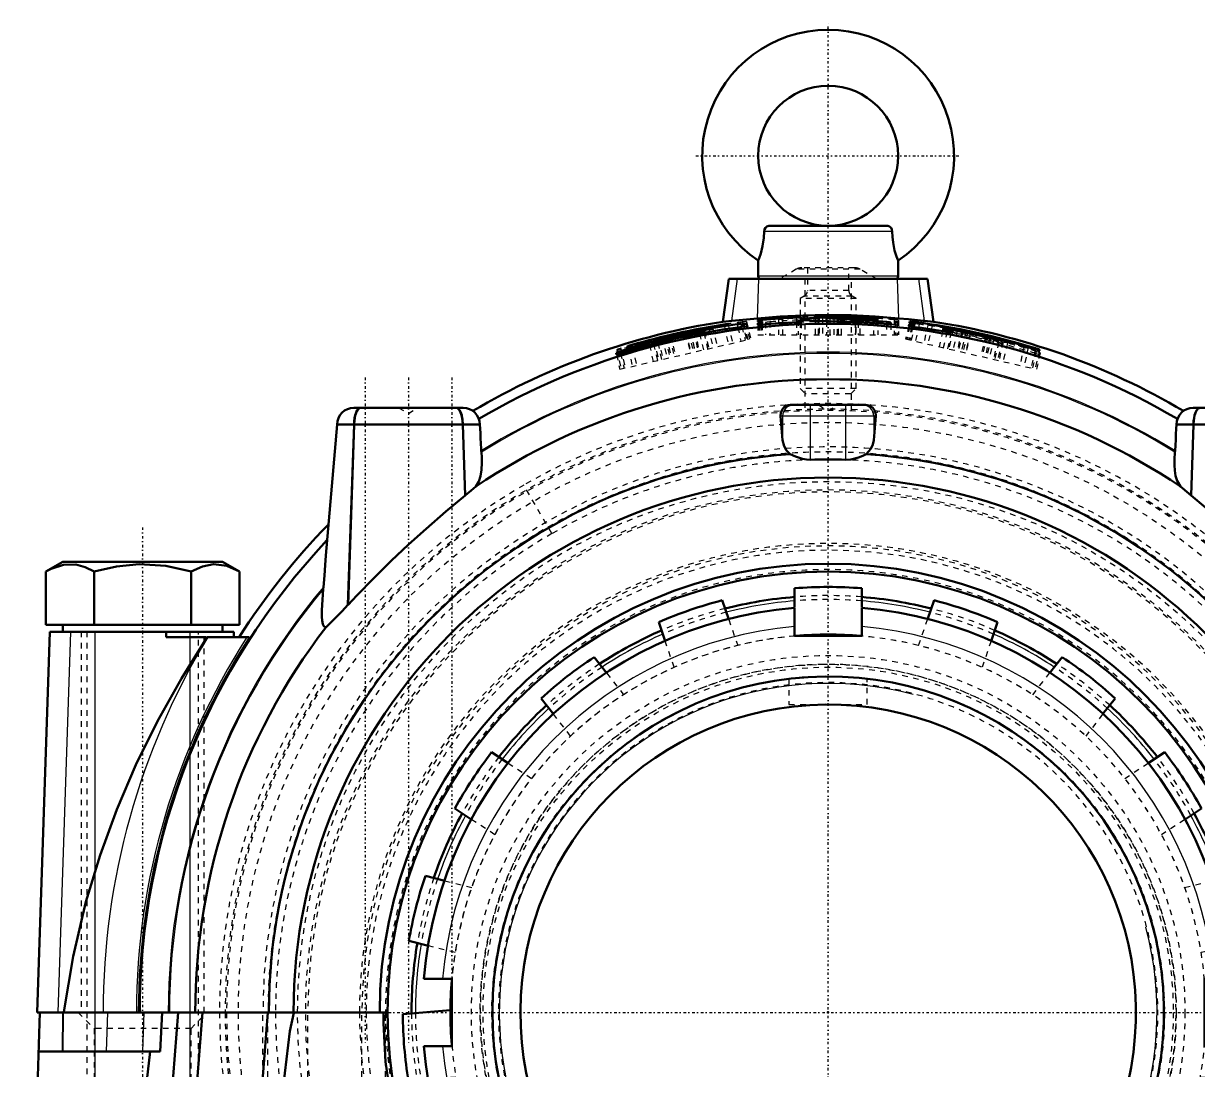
# Model space of a CAD drawing. Header units: millimetres. Extents: x -205 to 205, y -143 to 177.
# Drawn here: x -143.8 to 66, y -10.2 to 176.6 of the extents above; entities that cross this region are included whole.
import ezdxf

# ---------------------------------------------------------------- set-up
doc = ezdxf.new("R2010")
doc.units = ezdxf.units.MM
doc.linetypes.add('Center', pattern=[1.5, 0.45, -0.5, 0.05, -0.5])
doc.linetypes.add('Dashed', pattern=[2, 1, -1])
for name, color, linetype, lineweight in [('2d ConnectionPoints', 7, 'Continuous', 50), ('AM_0', 7, 'Continuous', 50), ('AM_4', 3, 'Continuous', 25), ('AM_5', 3, 'Continuous', 25), ('AM_7', 7, 'Center', 25), ('AM_9', 6, 'Dashed', 25)]:
    doc.layers.add(name, color=color, linetype=linetype, lineweight=lineweight)

# ---------------------------------------------------------------- blocks, each defined once
blk = doc.blocks.new('1_SKF_MBL_24_0_in_SKFSNL5246201224KH3024_2')
at = {"layer": 'AM_0'}
for p, q in [((-6, 72.39), (-6, 75.76)), ((6, 75.76), (6, 72.39)), ((-18.93, 73.61), (-17.75, 70.17)), ((17.74, 70.17), (18.93, 73.61)), ((-29.11, 66.31), (-30.28, 69.71)), ((30.28, 69.71), (29.12, 66.34)), ((-41.8, 63.47), (-39.59, 60.64)), ((39.58, 60.62), (41.8, 63.47)), ((-49.04, 53.24), (-51.27, 56.1)), ((51.27, 56.1), (49.05, 53.25)), ((-60.14, 46.46), (-57.2, 44.54)), ((57.17, 44.52), (60.14, 46.46)), ((-63.67, 34.43), (-66.71, 36.42)), ((66.71, 36.42), (63.66, 34.43)), ((-71.97, 24.42), (-68.49, 23.53)), ((68.52, 23.54), (71.97, 24.42)), ((-71.44, 11.9), (-74.92, 12.78)), ((74.92, 12.78), (71.41, 11.89)), ((-76, -0.28), (-67.5, 0.43)), ((67.5, 0.43), (76, -0.28)), ((-71.4, -11.94), (-75.01, -12.24)), ((75.01, -12.24), (71.44, -11.94)), ((-71.79, -24.94), (-68.54, -23.51)), ((68.5, -23.5), (71.79, -24.94)), ((-63.64, -34.47), (-66.97, -35.93)), ((66.97, -35.93), (63.64, -34.47)), ((-59.8, -46.9), (-57.19, -44.49)), ((57.22, -44.52), (59.8, -46.9)), ((-49.01, -53.28), (-51.68, -55.73)), ((51.68, -55.73), (49, -53.27)), ((-41.34, -63.78), (-39.61, -60.59)), ((39.63, -60.62), (41.34, -63.78)), ((-29.09, -66.36), (-30.78, -69.49)), ((30.78, -69.49), (29.07, -66.33)), ((-5.15, -67.3), (-6.55, -75.72)), ((6.55, -75.72), (5.15, -67.3)), ((-18.39, -73.74), (-17.79, -70.15)), ((17.79, -70.16), (18.39, -73.74))]:
    blk.add_line(p, q, dxfattribs=at)
for radius, start, end in [(76, 85.4719, 94.5281), (76, 104.4193, 113.4754), (76, 66.5246, 75.5807), (67.5, 85.0801, 94.9199), (76, 123.3667, 132.4228), (76, 47.5772, 56.6333), (76, 142.314, 151.3702), (76, 28.6298, 37.686), (76, 161.2614, 170.3175), (76, 9.6825, 18.7386), (67.5, 175.0801, 184.9199), (67.5, 355.0801, 4.9199), (76, 180.2088, 189.2649), (76, 350.7351, 359.7912), (76, 199.1561, 208.2123), (76, 331.7877, 340.8439), (76, 218.1035, 227.1596), (76, 312.8404, 321.8965), (76, 237.0509, 246.107), (76, 293.893, 302.9491), (67.5, 265.0801, 274.9199), (76, 255.9983, 265.0544), (76, 274.9456, 284.0017)]:
    blk.add_arc((0, 0), radius, start, end, dxfattribs=at)
at = {"layer": 'AM_9'}
for p, q in [((-17.75, 70.17), (-16.16, 65.54)), ((16.16, 65.54), (17.74, 70.17)), ((-27.51, 61.64), (-29.11, 66.31)), ((29.12, 66.34), (27.51, 61.64)), ((-39.59, 60.64), (-36.56, 56.74)), ((-7, 59.59), (-7, 55)), ((7, 55), (7, 59.59)), ((36.56, 56.74), (39.58, 60.62)), ((-7, 55), (7, 55)), ((-46.03, 49.37), (-49.04, 53.24)), ((49.05, 53.25), (46.03, 49.37)), ((-57.2, 44.54), (-53, 41.8)), ((53, 41.8), (57.17, 44.52)), ((-59.57, 31.75), (-63.67, 34.43)), ((63.66, 34.43), (59.57, 31.75)), ((-68.49, 23.53), (-63.7, 22.32)), ((63.7, 22.32), (68.52, 23.54)), ((-66.65, 10.69), (-71.44, 11.9)), ((71.41, 11.89), (66.65, 10.69)), ((-66.51, -11.53), (-71.4, -11.94)), ((71.44, -11.94), (66.51, -11.53)), ((-68.54, -23.51), (-63.98, -21.51)), ((63.98, -21.51), (68.5, -23.5)), ((-59.16, -32.5), (-63.64, -34.47)), ((63.64, -34.47), (59.16, -32.5)), ((-57.19, -44.49), (-53.53, -41.12)), ((53.53, -41.12), (57.22, -44.52)), ((-45.4, -49.95), (-49.01, -53.28)), ((49, -53.27), (45.4, -49.95)), ((-39.61, -60.59), (-37.28, -56.27)), ((37.28, -56.27), (39.63, -60.62)), ((-26.72, -61.99), (-29.09, -66.36)), ((29.07, -66.33), (26.72, -61.99)), ((-17.79, -70.15), (-16.98, -65.33)), ((16.98, -65.33), (17.79, -70.16))]:
    blk.add_line(p, q, dxfattribs=at)
for start, end in [(95.0997, 175.0801), (4.9199, 84.9003), (184.9199, 265.0801), (274.9199, 355.0801)]:
    blk.add_arc((0, 0), 67.5, start, end, dxfattribs=at)
blk = doc.blocks.new('2_SKF_KML_24_0_in_SKFSNL5246201224KH3024_2')
at = {"layer": 'AM_0'}
for p, q in [((-6, 72.25), (-6, 67.25)), ((6, 67.25), (6, 72.25)), ((-6, 67.25), (6, 67.25)), ((-67.25, 6), (-72.25, 6)), ((-67.25, -6), (-67.25, 6)), ((72.25, 6), (67.25, 6)), ((67.25, 6), (67.25, -6)), ((-72.25, -6), (-67.25, -6)), ((67.25, -6), (72.25, -6)), ((-6, -67.25), (-6, -72.25)), ((6, -67.25), (-6, -67.25)), ((6, -72.25), (6, -67.25))]:
    blk.add_line(p, q, dxfattribs=at)
for radius, start, end in [(72.5, 94.7471, 175.2529), (72.5, 4.7471, 85.2529), (72.5, 184.7471, 265.2529), (72.5, 274.7471, 355.2529), (60, 269, 272), (58.92, 269, 272)]:
    blk.add_arc((0, 0), radius, start, end, dxfattribs=at)
at = {"layer": 'AM_4'}
for start, end in [(94.9765, 175.0235), (4.9765, 85.0235), (184.9765, 265.0235), (274.9765, 355.0235)]:
    blk.add_arc((0, 0), 69.17, start, end, dxfattribs=at)
at = {"layer": 'AM_5'}
blk.add_arc((0, 0), 60, 75, 15, dxfattribs=at)
at = {"layer": 'AM_9'}
for radius, start, end in [(67.5, 94.9199, 175.0801), (67.5, 4.9199, 85.0801), (60, 272, 269), (58.92, 272, 269), (67.5, 184.9199, 265.0801), (67.5, 274.9199, 355.0801)]:
    blk.add_arc((0, 0), radius, start, end, dxfattribs=at)
blk = doc.blocks.new('3_H_3024_sleeve_h_0_in_SKFSNL5246201224KH3024_2')
at = {"layer": 'AM_0'}
for p, q in [((-0.96, -54.99), (-1.05, -59.99)), ((1.92, -54.97), (2.09, -59.96))]:
    blk.add_line(p, q, dxfattribs=at)
for radius in [60, 55]:
    blk.add_arc((0, 0), radius, 272, 269, dxfattribs=at)
at = {"layer": 'AM_5'}
blk.add_arc((0, 0), 58.77, 75, 15, dxfattribs=at)
at = {"layer": 'AM_9'}
for p, q in [((-1.05, -59.99), (-1.08, -62.16)), ((2.09, -59.96), (2.17, -62.13))]:
    blk.add_line(p, q, dxfattribs=at)
blk.add_arc((0, 0), 62.17, 272, 269, dxfattribs=at)
blk = doc.blocks.new('4_FRB_22_215_location_rng_1_0_in_SKFSNL5246201224KH3024_2')
at = {"layer": 'AM_7'}
for p, q in [((0, -114.19), (0, 176.62)), ((-114.19, 0), (114.19, 0))]:
    blk.add_line(p, q, dxfattribs=at)
at = {"layer": 'AM_9'}
blk.add_line((-49.38, 85.52), (-54.38, 94.18), dxfattribs=at)
for radius in [108.75, 98.75]:
    blk.add_arc((0, 0), radius, 180, 120, dxfattribs=at)
blk = doc.blocks.new('5_FRB_22_215_location_rng_2_0_in_SKFSNL5246201224KH3024_2')
at = {"layer": 'AM_9'}
blk.add_line((-54.38, -94.18), (-49.38, -85.52), dxfattribs=at)
blk.add_arc((0, 0), 98.75, 120, 180, dxfattribs=at)
blk = doc.blocks.new('6_1224_KM_simple_0_in_SKFSNL5246201224KH3024_2')
at = {"layer": 'AM_0'}
for start, end in [(94.6286, 104.3166), (75.6833, 85.3709), (113.5708, 123.2646), (56.7356, 66.4281), (132.5198, 142.214), (37.7864, 47.4807), (151.47, 161.1643), (18.8362, 28.5304), (170.4195, 180.1139), (360, 9.5807), (189.3676, 199.0558), (340.942, 350.6325), (208.3135, 218.0009), (321.9983, 331.6854), (227.2565, 236.9485), (303.0519, 312.741), (246.2033, 255.8977), (284.1034, 293.7981), (265.1536, 274.8478)]:
    blk.add_arc((0, 0), 74.45, start, end, dxfattribs=at)
at = {"layer": 'AM_4'}
for start, end in [(94.6711, 104.2725), (75.7271, 85.3257), (113.6148, 123.2216), (56.78, 66.3822), (132.5654, 142.1718), (37.8308, 47.4374), (151.5156, 161.1224), (18.8804, 28.4868), (170.4644, 180.0651), (360, 9.5368), (189.4108, 199.0095), (340.9849, 350.5914), (208.3539, 217.957), (322.0363, 331.6416), (227.2998, 236.9064), (303.0943, 312.6935), (246.2504, 255.8569), (284.1486, 293.7482), (265.2003, 274.8066)]:
    blk.add_arc((0, 0), 73.75, start, end, dxfattribs=at)
at = {"layer": 'AM_9'}
for radius in [105.4, 94.81, 93.37, 63.76, 62.19, 61.67, 60.09, 60.09]:
    blk.add_circle((0, 0), radius, dxfattribs=at)
for radius, start, end in [(74.45, 85.3709, 94.6286), (73.75, 85.3257, 94.6711), (74.45, 104.3166, 113.5708), (73.75, 104.2725, 113.6148), (73.75, 66.3822, 75.7271), (74.45, 66.4281, 75.6833), (74.45, 123.2646, 132.5198), (73.75, 123.2216, 132.5654), (73.75, 47.4374, 56.78), (74.45, 47.4807, 56.7356), (74.45, 142.214, 151.47), (73.75, 142.1718, 151.5156), (73.75, 28.4868, 37.8308), (74.45, 28.5304, 37.7864), (74.45, 161.1643, 170.4195), (73.75, 161.1224, 170.4644), (73.75, 9.5368, 18.8804), (74.45, 9.5807, 18.8362), (73.75, 350.5914, 0), (74.45, 180.1139, 189.3676), (73.75, 180.0651, 189.4108), (74.45, 350.6325, 359.886), (74.45, 199.0558, 208.3135), (73.75, 199.0095, 208.3539), (73.75, 331.6416, 340.9849), (74.45, 331.6854, 340.942), (74.45, 218.0009, 227.2565), (73.75, 217.957, 227.2998), (73.75, 312.6935, 322.0363), (74.45, 312.741, 321.9983), (74.45, 236.9485, 246.2033), (73.75, 236.9064, 246.2504), (73.75, 293.7482, 303.0943), (74.45, 293.7981, 303.0519), (74.45, 255.8977, 265.1536), (73.75, 255.8569, 265.2003), (73.75, 274.8066, 284.1486), (74.45, 274.8478, 284.1034)]:
    blk.add_arc((0, 0), radius, start, end, dxfattribs=at)
blk = doc.blocks.new('7_M_10_ebolt_001_0_in_SKFSNL5246201224KH3024_2')
at = {"layer": 'AM_0'}
for p, q in [((10.43, 140.5), (-10.43, 140.5)), ((-12.5, 134.34), (-12.5, 131.5)), ((12.5, 131.5), (12.5, 134.34))]:
    blk.add_line(p, q, dxfattribs=at)
for points in [[(-12.5, 134.29), (-12.49, 134.31), (-12.33, 134.7), (-12.03, 135.57), (-11.72, 136.83), (-11.51, 138.34), (-11.46, 139.5)], [(-10.43, 140.5), (-10.61, 140.48), (-10.95, 140.36), (-11.21, 140.14), (-11.39, 139.84), (-11.46, 139.5)], [(11.46, 139.5), (11.4, 139.82), (11.24, 140.11), (10.99, 140.34), (10.67, 140.47), (10.43, 140.5)], [(11.46, 139.5), (11.5, 138.52), (11.6, 137.54), (11.73, 136.8), (11.88, 136.1), (12.05, 135.52), (12.21, 135.02), (12.44, 134.43), (12.5, 134.29)]]:
    blk.add_lwpolyline(points, dxfattribs=at)
blk.add_circle((0, 153), 12.5, dxfattribs=at)
for centre, radius, start, end in [((0, 153), 22.5, 303.7874, 236.2254), ((-12, 131.5), 0.5, 180, 270), ((12, 131.5), 0.5, 270, 0)]:
    blk.add_arc(centre, radius, start, end, dxfattribs=at)
at = {"layer": 'AM_4'}
for p, q in [((11.46, 139.5), (-11.46, 139.5)), ((12.5, 131.5), (-12.5, 131.5))]:
    blk.add_line(p, q, dxfattribs=at)
at = {"layer": 'AM_7'}
blk.add_line((-23.62, 153), (23.63, 153), dxfattribs=at)
at = {"layer": 'AM_9'}
for p, q in [((-5.7, 132.73), (-8.7, 131)), ((5.7, 132.73), (-5.7, 132.73)), ((4.7, 133), (-4.7, 133)), ((-3.7, 133), (-3.7, 128.94)), ((3.7, 128.94), (3.7, 133)), ((8.7, 131), (5.7, 132.73)), ((3.7, 128.94), (-3.7, 128.94)), ((-4.3, 127.9), (-5, 127.5)), ((-5, 127.5), (-5, 124.2)), ((5, 127.5), (-5, 127.5)), ((4.3, 127.9), (-4.3, 127.9)), ((5, 127.5), (4.3, 127.9)), ((5, 111.45), (5, 127.5)), ((-5, 123.83), (-5, 123.73)), ((-5, 123.28), (-5, 111.45)), ((-5, 111.45), (-4.05, 110.5)), ((5, 111.45), (-5, 111.45)), ((4.05, 110.5), (5, 111.45)), ((4.05, 110.5), (-4.05, 110.5))]:
    blk.add_line(p, q, dxfattribs=at)
for centre, radius, start, end in [((-4.7, 131), 2, 90, 120), ((4.7, 131), 2, 60, 90), ((-4.9, 128.94), 1.2, 300, 0), ((4.9, 128.94), 1.2, 180, 240)]:
    blk.add_arc(centre, radius, start, end, dxfattribs=at)
blk = doc.blocks.new('9_M_20x110_20x110_001_2_0_in_SKFSNL5246201224KH3024_2')
at = {"layer": 'AM_0'}
for p, q in [((-136.75, 80.5), (-139.82, 78.73)), ((-108.25, 80.5), (-136.75, 80.5)), ((-105.18, 78.73), (-108.25, 80.5)), ((-139.82, 78.73), (-139.82, 69.25)), ((-131.16, 78.73), (-131.16, 69.25)), ((-113.84, 78.73), (-113.84, 69.25)), ((-105.18, 78.73), (-105.18, 69.25)), ((-139.82, 69.25), (-105.18, 69.25)), ((-136.75, 69.25), (-136.75, 68)), ((-108.25, 68), (-108.25, 69.25))]:
    blk.add_line(p, q, dxfattribs=at)
for points in [[(-131.16, 78.73), (-132.77, 79.52), (-134.43, 79.98), (-136.64, 79.97), (-138.87, 79.23), (-139.82, 78.73)], [(-113.84, 78.73), (-118.38, 79.75), (-123.12, 80.06), (-127.14, 79.66), (-131.16, 78.73)], [(-105.18, 78.73), (-107.45, 79.75), (-109.82, 80.06), (-111.83, 79.66), (-113.84, 78.73)]]:
    blk.add_lwpolyline(points, dxfattribs=at)
at = {"layer": 'AM_5'}
for p, q in [((-130.97, -42), (-130.97, 68)), ((-114.03, -42), (-114.03, 68))]:
    blk.add_line(p, q, dxfattribs=at)
at = {"layer": 'AM_9'}
for p, q in [((-132.5, 68), (-132.5, -40.47)), ((-112.5, -40.47), (-112.5, 68)), ((-132.5, -40.47), (-130.97, -42)), ((-112.5, -40.47), (-132.5, -40.47)), ((-114.03, -42), (-112.5, -40.47)), ((-114.03, -42), (-130.97, -42))]:
    blk.add_line(p, q, dxfattribs=at)
blk = doc.blocks.new('10_SNL_524_620_CAP_0_in_SKFSNL5246201224KH3024_2')
at = {"layer": 'AM_0'}
for p, q in [((-17.74, 131), (-18.81, 123.36)), ((-17.74, 131), (17.74, 131)), ((18.81, 123.36), (17.74, 131)), ((-17.21, 123.5), (-12.65, 123.96)), ((-4.89, 123.89), (1.01, 124.25)), ((-4.89, 124.14), (-4.89, 123.8)), ((1.78, 124.07), (-0.29, 123.99)), ((-0.29, 123.99), (-0.29, 123.48)), ((-0.29, 123.99), (4.85, 123.68)), ((-22.32, 121.82), (-22.22, 121.37)), ((-18.81, 123.36), (-17.21, 123.5)), ((-17.86, 122.95), (-17.84, 122.83)), ((-15.51, 122.98), (-15.4, 122.47)), ((-12.55, 123.4), (-12.55, 123.6)), ((-12.55, 122.79), (-12.55, 123.11)), ((-12.01, 123.42), (-12.33, 123.4)), ((-12.33, 123.17), (-12.01, 123.21)), ((-11.78, 123.41), (-11.78, 122.83)), ((1.78, 123.39), (-4.89, 123.67)), ((-4.89, 123.67), (-4.89, 123.34)), ((11.2, 123.22), (11.2, 122.93)), ((14.39, 122.59), (14.45, 122.87)), ((14.53, 123.18), (14.57, 123.38)), ((14.68, 122.87), (15, 122.84)), ((15.06, 123.08), (14.74, 123.13)), ((15.28, 123.03), (15.14, 122.46)), ((17.21, 123.5), (18.81, 123.36)), ((20.64, 122.42), (20.47, 121.68)), ((22.06, 121.75), (21.99, 121.46)), ((-31.27, 119.71), (-31.19, 119.38)), ((-29.14, 120.68), (-29.07, 120.42)), ((-24.64, 121.65), (-24.65, 121.68)), ((24.88, 121.33), (24.57, 121.41)), ((24.6, 121.53), (24.91, 121.49)), ((28.89, 120.71), (28.9, 120.74)), ((31.09, 120.03), (31.07, 119.92)), ((-37.83, 117.49), (-37.9, 117.78)), ((-35.74, 118.65), (-35.81, 118.97)), ((37.78, 118.36), (37.76, 118.24)), ((-84.75, 108), (-65.25, 108)), ((-6.7, 108.5), (6.7, 108.5)), ((84.75, 108), (65.25, 108)), ((-87.75, 105), (-89.79, 81.64)), ((-87.75, 105), (-84.71, 105)), ((-85.81, 72.8), (-84.71, 105)), ((-85.8, 72.81), (-84.7, 105)), ((-84.7, 105), (-65.3, 105)), ((-65.3, 105), (-64.86, 92.34)), ((-62.25, 105), (-65.29, 105)), ((-65.29, 105), (-64.86, 92.35)), ((-62.18, 104.22), (-62.25, 105)), ((-8.15, 102.21), (-8.5, 106.5)), ((8.5, 106.5), (8.15, 102.21)), ((62.25, 105), (62.18, 104.22)), ((62.25, 105), (65.29, 105)), ((64.86, 92.35), (65.29, 105)), ((64.86, 92.34), (65.3, 105)), ((65.3, 105), (84.7, 105)), ((-61.97, 100.07), (-61.99, 100.31)), ((61.99, 100.31), (61.97, 100.07)), ((-64.86, 92.34), (-64.86, 92.35)), ((64.86, 92.35), (64.86, 92.34)), ((-90.18, 75.98), (-90.21, 75.61)), ((-85.81, 72.8), (-85.8, 72.81)), ((-141.35, 0), (-139.09, 68)), ((-139.09, 68), (-106.22, 68)), ((-118.3, 68), (-118.3, 67)), ((-106.22, 67), (-106.22, 68)), ((-118.3, 67), (-111.06, 67)), ((-103.47, 67), (-110.94, 67)), ((-124.33, 0), (-141.35, 0)), ((-78.75, 0), (-123.27, 0))]:
    blk.add_line(p, q, dxfattribs=at)
for points in [[(-12.65, 123.96), (-8.58, 124.29), (-4.45, 124.5), (-0.18, 124.57), (4.1, 124.51), (8.39, 124.3), (12.65, 123.96)], [(-5.66, 124.14), (-5.4, 124.15), (-5.18, 124.15), (-5.01, 124.15), (-4.91, 124.15), (-4.89, 124.14)], [(1.01, 124.25), (1.21, 124.26), (1.45, 124.26), (1.58, 124.26)], [(1.78, 124.07), (1.99, 124.07), (2.24, 124.07), (2.32, 124.07)], [(8.13, 124), (8.39, 123.98), (8.61, 123.96), (8.78, 123.94), (8.88, 123.93), (8.9, 123.92)], [(8.9, 123.8), (8.86, 123.79), (8.73, 123.79), (8.54, 123.8), (8.31, 123.81), (8.13, 123.82)], [(12.65, 123.96), (14.36, 123.79), (15.96, 123.62), (17.01, 123.51), (17.21, 123.5)], [(-25.41, 121.56), (-25.32, 121.57), (-25.08, 121.62), (-24.87, 121.66), (-24.72, 121.68), (-24.65, 121.68), (-24.65, 121.68)], [(-23.88, 121.77), (-23.97, 121.75), (-24.21, 121.71), (-24.42, 121.67), (-24.56, 121.65), (-24.64, 121.65), (-24.64, 121.65)], [(-23.08, 121.71), (-23, 121.73), (-22.75, 121.77), (-22.55, 121.8), (-22.4, 121.82), (-22.33, 121.82), (-22.32, 121.82)], [(-18.63, 122.86), (-18.55, 122.88), (-18.3, 122.91), (-18.09, 122.94), (-17.94, 122.95), (-17.87, 122.95), (-17.86, 122.95)], [(-17.84, 122.83), (-17.88, 122.82), (-18, 122.79), (-18.19, 122.75), (-18.42, 122.71), (-18.59, 122.69)], [(-16.28, 122.91), (-16.2, 122.93), (-15.95, 122.95), (-15.74, 122.98), (-15.59, 122.98), (-15.52, 122.98), (-15.51, 122.98)], [(-15.4, 122.47), (-15.43, 122.45), (-15.55, 122.42), (-15.74, 122.39), (-15.98, 122.35), (-16.15, 122.33)], [(-12.55, 123.6), (-12.51, 123.62), (-12.38, 123.64), (-12.19, 123.66), (-11.95, 123.69), (-11.78, 123.71)], [(-12.33, 123.4), (-12.47, 123.39), (-12.54, 123.4), (-12.55, 123.4)], [(-12.55, 123.11), (-12.51, 123.13), (-12.38, 123.16), (-12.33, 123.17)], [(-11.78, 122.83), (-12.04, 122.8), (-12.26, 122.79), (-12.43, 122.78), (-12.53, 122.79), (-12.55, 122.79)], [(-12.01, 123.42), (-11.86, 123.42), (-11.79, 123.42), (-11.78, 123.41)], [(-11.78, 123.26), (-11.83, 123.24), (-11.95, 123.22), (-12.01, 123.21)], [(-4.89, 123.34), (-4.93, 123.32), (-5.06, 123.3), (-5.25, 123.28), (-5.49, 123.27), (-5.66, 123.26)], [(2.32, 123.37), (2.07, 123.37), (1.84, 123.39), (1.78, 123.39)], [(5.35, 123.65), (5.1, 123.67), (4.85, 123.68)], [(10.43, 123.33), (10.69, 123.3), (10.91, 123.28), (11.08, 123.25), (11.18, 123.23), (11.2, 123.22)], [(11.2, 122.93), (11.16, 122.91), (11.03, 122.91), (10.84, 122.92), (10.61, 122.93), (10.43, 122.95)], [(15.14, 122.46), (15.05, 122.47), (14.81, 122.5), (14.6, 122.54), (14.46, 122.57), (14.39, 122.59), (14.39, 122.59)], [(14.45, 122.87), (14.5, 122.87), (14.63, 122.87), (14.68, 122.87)], [(14.74, 123.13), (14.6, 123.16), (14.53, 123.18), (14.53, 123.18)], [(14.57, 123.38), (14.62, 123.39), (14.74, 123.38), (14.94, 123.36), (15.17, 123.34), (15.34, 123.32)], [(15.23, 122.84), (15.19, 122.84), (15.06, 122.84), (15, 122.84)], [(15.06, 123.08), (15.2, 123.05), (15.27, 123.03), (15.28, 123.03)], [(21.31, 121.92), (21.22, 121.94), (20.98, 121.98), (20.77, 122.02), (20.63, 122.06), (20.57, 122.08), (20.56, 122.09)], [(20.57, 122.12), (20.62, 122.13), (20.74, 122.12), (20.93, 122.09), (21.17, 122.06), (21.34, 122.03)], [(21.36, 122.13), (21.27, 122.15), (21.03, 122.2), (20.82, 122.24), (20.68, 122.27), (20.61, 122.29), (20.61, 122.3)], [(20.64, 122.42), (20.69, 122.43), (20.81, 122.41), (21, 122.39), (21.24, 122.35), (21.4, 122.32)], [(21.31, 121.92), (21.34, 121.92), (21.59, 121.87), (21.8, 121.82), (21.96, 121.79), (22.05, 121.76), (22.06, 121.75)], [(-32.02, 119.56), (-31.93, 119.58), (-31.69, 119.64), (-31.49, 119.68), (-31.34, 119.71), (-31.27, 119.72), (-31.27, 119.71)], [(-30.48, 119.7), (-30.49, 119.7), (-30.73, 119.64), (-30.95, 119.59), (-31.12, 119.56), (-31.21, 119.55), (-31.23, 119.55)], [(-29.14, 120.68), (-29.1, 120.7), (-28.98, 120.74), (-28.79, 120.79), (-28.56, 120.85), (-28.4, 120.89)], [(-28.35, 120.7), (-28.44, 120.68), (-28.68, 120.63), (-28.89, 120.59), (-29.03, 120.56), (-29.1, 120.56), (-29.11, 120.56)], [(-22.26, 121.54), (-22.3, 121.52), (-22.42, 121.49), (-22.6, 121.44), (-22.84, 121.39), (-23, 121.36)], [(21.99, 121.46), (21.94, 121.45), (21.82, 121.46), (21.63, 121.49), (21.39, 121.52), (21.23, 121.55)], [(24.04, 121.53), (24.21, 121.49), (24.44, 121.44), (24.57, 121.41)], [(24.6, 121.53), (24.39, 121.57), (24.15, 121.62), (24.06, 121.63)], [(25.4, 121.21), (25.24, 121.25), (25, 121.3), (24.88, 121.33)], [(24.91, 121.49), (25.12, 121.45), (25.36, 121.4), (25.44, 121.38)], [(28.16, 120.95), (28.25, 120.93), (28.49, 120.87), (28.69, 120.81), (28.83, 120.77), (28.9, 120.75), (28.9, 120.74)], [(29.63, 120.5), (29.55, 120.52), (29.31, 120.58), (29.1, 120.64), (28.96, 120.68), (28.9, 120.71), (28.89, 120.71)], [(31.07, 119.92), (31.03, 119.92), (30.9, 119.94), (30.71, 119.98), (30.48, 120.04), (30.32, 120.08)], [(30.36, 120.25), (30.45, 120.23), (30.68, 120.16), (30.88, 120.11), (31.03, 120.06), (31.09, 120.03), (31.09, 120.03)], [(-37.9, 117.78), (-37.86, 117.81), (-37.75, 117.86), (-37.56, 117.92), (-37.34, 118), (-37.18, 118.05)], [(-37.09, 117.68), (-37.11, 117.68), (-37.35, 117.6), (-37.57, 117.54), (-37.73, 117.5), (-37.82, 117.49), (-37.83, 117.49)], [(-35.81, 118.97), (-35.78, 118.99), (-35.66, 119.03), (-35.47, 119.09), (-35.25, 119.16), (-35.09, 119.21)], [(-35, 118.84), (-35.09, 118.81), (-35.32, 118.74), (-35.53, 118.69), (-35.67, 118.66), (-35.74, 118.65), (-35.74, 118.65)], [(37.76, 118.24), (37.71, 118.24), (37.59, 118.27), (37.41, 118.32), (37.18, 118.39), (37.02, 118.44)], [(37.06, 118.61), (37.14, 118.59), (37.38, 118.51), (37.58, 118.44), (37.72, 118.39), (37.78, 118.36), (37.78, 118.36)], [(-83.53, 108), (-83.9, 107.85), (-84.25, 107.38), (-84.51, 106.64), (-84.67, 105.71), (-84.7, 105)], [(-65.3, 105), (-65.36, 105.99), (-65.55, 106.87), (-65.85, 107.54), (-66.21, 107.93), (-66.47, 108)], [(-8.5, 106.5), (-8.46, 107.15), (-8.18, 107.77), (-7.93, 108.04), (-7.45, 108.35), (-7.17, 108.44), (-6.85, 108.49), (-6.7, 108.5)], [(6.7, 108.5), (6.98, 108.48), (7.25, 108.42), (7.58, 108.28), (8, 107.98), (8.43, 107.25), (8.5, 106.5)], [(66.47, 108), (66.1, 107.85), (65.75, 107.38), (65.49, 106.64), (65.33, 105.71), (65.3, 105)], [(-62.18, 104.22), (-62.14, 103.44), (-62.12, 102.55), (-62.09, 101.64), (-62.03, 100.68), (-61.99, 100.31)], [(61.99, 100.31), (62, 100.32), (62.07, 101.29), (62.11, 102.26), (62.13, 103.27), (62.18, 104.22)], [(-6.81, 99.71), (-7.44, 100.39), (-7.89, 101.15), (-8.15, 102.21)], [(8.15, 102.21), (8, 101.45), (7.64, 100.68), (6.81, 99.71)], [(-62.98, 93.94), (-62.45, 94.8), (-62.1, 95.79), (-61.92, 96.9), (-61.87, 98.14), (-61.9, 99.09), (-61.97, 100.07)], [(-3.16, 98.72), (-3.86, 98.75), (-4.57, 98.88), (-5.81, 99.28), (-6.81, 99.71)], [(6.81, 99.71), (6.18, 99.43), (5.44, 99.14), (4.08, 98.78), (3.16, 98.72)], [(61.97, 100.07), (61.88, 98.76), (61.87, 97.77), (61.92, 96.82), (62.08, 95.86), (62.38, 94.97), (62.98, 93.94)], [(-64.86, 92.34), (-68.31, 89.47), (-71.83, 86.4), (-74.97, 83.55), (-78.07, 80.63), (-81.2, 77.57), (-84.24, 74.47), (-85.8, 72.81)], [(-62.98, 93.94), (-63.82, 93.2), (-64.8, 92.39), (-64.86, 92.35)], [(64.86, 92.35), (64.07, 93), (63.33, 93.63), (62.98, 93.94)], [(85.8, 72.81), (83.26, 75.49), (80.64, 78.14), (77.9, 80.8), (75.11, 83.42), (72.58, 85.73), (70.04, 87.98), (67.44, 90.21), (64.86, 92.34)], [(-90.18, 75.98), (-90.02, 78.06), (-89.91, 79.88), (-89.79, 81.64)], [(-90.21, 75.61), (-90.36, 73.72), (-90.46, 71.82), (-90.46, 70.68), (-90.41, 69.99), (-90.3, 69.36), (-90.14, 68.99), (-89.9, 68.79), (-89.78, 68.77)], [(-85.81, 72.8), (-86.86, 71.69), (-87.89, 70.62), (-88.87, 69.63), (-89.78, 68.77)], [(-136.62, 0), (-136.6, 0.14), (-134.93, 10.02), (-132.62, 19.76), (-130.09, 28.08), (-127.11, 36.24), (-123.69, 44.21), (-119.83, 52.03), (-115.57, 59.64), (-110.94, 67)]]:
    blk.add_lwpolyline(points, dxfattribs=at)
for centre, radius, start, end in [((0, 0), 124.27, 92.6083, 95.4413), ((0, 0), 124.27, 86.2469, 89.2699), ((0, 0), 124.09, 86.2415, 88.9274), ((0, 0), 124.79, 98.6681, 120.5768), ((0, 0), 123.01, 59.5072, 120.4928), ((0, 0), 123.39, 97.5203, 107.4937), ((0, 0), 124.27, 98.6228, 106.3997), ((0, 0), 123.88, 100.7387, 106.4103), ((0, 0), 123.99, 97.5469, 103.2193), ((0, 0), 124.09, 98.6164, 101.0964), ((0, 0), 123.39, 92.6269, 95.4802), ((0, 0), 123.39, 85.1499, 88.9213), ((0, 0), 123.77, 85.1648, 87.5211), ((0, 0), 123.39, 80.0949, 82.9499), ((0, 0), 124.27, 72.6498, 82.9076), ((0, 0), 124.79, 59.4231, 81.332), ((0, 0), 123.88, 78.8108, 80.0825), ((0, 0), 123.99, 78.8093, 80.0799), ((0, 0), 124.18, 76.8925, 80.0751), ((0, 0), 123.52, 100.7321, 104.2863), ((0, 0), 124.18, 101.805, 103.2189), ((0, 0), 123.85, 75.8288, 78.1631), ((0, 0), 124.02, 75.8305, 78.1615), ((0, 0), 124.09, 72.6435, 76.1849), ((0, 0), 123.77, 104.9933, 107.4799), ((0, 0), 113.09, 56.1613, 123.8387), ((-84.75, 105), 3, 90, 180), ((-65.25, 105), 3, 360, 90), ((65.25, 105), 3, 90, 180), ((0, 0), 99.94, 93.9064, 180), ((0, 0), 98.77, 88.1666, 91.8334), ((0, 0), 99.94, 0, 86.0936), ((0, 0), 95.54, 0, 180), ((0, 0), 124.79, 135.7018, 147.5266), ((0, 0), 123.01, 136.7235, 180), ((0, 0), 80.14, 0, 180), ((0, 0), 78.75, 0, 180), ((0, 0), 113.09, 142.5476, 180)]:
    blk.add_arc(centre, radius, start, end, dxfattribs=at)
for centre, major_axis, start_param, end_param in [((-83.54, 105), (0, -3), 3.141593, 4.712389), ((-66.46, 105), (0, 3), 4.712389, 6.283185), ((66.46, 105), (0, -3), 3.141593, 4.712389)]:
    blk.add_ellipse(centre, major_axis=major_axis, ratio=0.390731, start_param=start_param, end_param=end_param, dxfattribs=at)
at = {"layer": 'AM_4'}
for p, q in [((-17.21, 123.5), (-16.19, 131)), ((-12.65, 123.96), (-12.4, 131)), ((12.65, 123.96), (12.4, 131)), ((17.21, 123.5), (16.19, 131)), ((-5.66, 124.14), (-5.66, 123.26)), ((1.01, 124.25), (1.01, 124.04)), ((1.58, 124.26), (1.58, 124.06)), ((8.13, 124), (8.13, 123.82)), ((-18.63, 122.86), (-18.59, 122.69)), ((-16.28, 122.91), (-16.15, 122.33)), ((-12.33, 123.17), (-12.33, 122.79)), ((-12.01, 123.21), (-12.01, 122.81)), ((-11.78, 123.71), (-11.78, 123.54)), ((4.85, 123.68), (4.85, 123.29)), ((5.35, 123.65), (5.35, 123.27)), ((10.43, 123.33), (10.43, 122.95)), ((14.68, 122.87), (14.61, 122.54)), ((15, 122.84), (14.92, 122.49)), ((15.34, 123.32), (15.28, 123.04)), ((21.31, 121.92), (21.23, 121.55)), ((21.36, 122.13), (21.34, 122.03)), ((-30.48, 119.7), (-30.45, 119.57)), ((-28.35, 120.7), (-28.33, 120.6)), ((-23, 121.36), (-22.97, 121.23)), ((24.06, 121.63), (24.04, 121.53)), ((24.6, 121.53), (24.57, 121.41)), ((24.91, 121.49), (24.88, 121.33)), ((25.44, 121.38), (25.4, 121.21)), ((30.36, 120.25), (30.32, 120.08)), ((-37.18, 118.05), (-37.09, 117.68)), ((-35.09, 119.21), (-35, 118.84)), ((-32.02, 119.56), (-31.93, 119.19)), ((37.06, 118.61), (37.02, 118.44)), ((-3.16, 98.72), (-3.16, 108.5)), ((3.16, 98.72), (3.16, 108.5)), ((8.5, 106.5), (-8.5, 106.5)), ((-8.15, 106.5), (-8.15, 102.21)), ((8.15, 106.5), (8.15, 102.21)), ((-135.39, 68), (-137.64, 0))]:
    blk.add_line(p, q, dxfattribs=at)
for radius, start, end in [(117.92, 58.2821, 121.7179), (117.71, 58.2314, 121.7686), (117.92, 139.8841, 180), (117.71, 140.0308, 180), (129.55, 148.8559, 180), (123.59, 147.1722, 180), (123.27, 147.0757, 180)]:
    blk.add_arc((0, 0), radius, start, end, dxfattribs=at)
for centre, start_param, end_param in [((-6.16, 106.5), 0, 1.570796), ((6.16, 106.5), 4.712389, 6.283185)]:
    blk.add_ellipse(centre, major_axis=(0, 2), ratio=0.998591, start_param=start_param, end_param=end_param, dxfattribs=at)
at = {"layer": 'AM_7'}
for p, q in [((-82.76, 113.4), (-82.76, -5.4)), ((-75, 113.4), (-75, -5.4)), ((-67.24, 113.4), (-67.24, -5.4))]:
    blk.add_line(p, q, dxfattribs=at)
at = {"layer": 'AM_9'}
for p, q in [((-4.19, 131), (-4.19, 107.42)), ((4.19, 107.42), (4.19, 131)), ((-8.9, 123.92), (-8.9, 121)), ((-8.13, 124), (-8.13, 121)), ((0.29, 123.99), (-4.85, 123.68)), ((-2.32, 124.07), (-2.32, 121)), ((-1.78, 124.07), (-1.78, 121)), ((-1.78, 124.07), (0.29, 123.99)), ((-1.58, 124.26), (-1.58, 121)), ((-1.01, 124.25), (-1.01, 121)), ((0, 124.22), (-1.01, 124.25)), ((2.01, 124.11), (0, 124.22)), ((0.29, 123.99), (0.29, 121)), ((1.01, 124.04), (1.01, 121)), ((1.58, 124.06), (1.58, 121)), ((1.78, 124.07), (1.78, 121)), ((4.89, 123.89), (2.01, 124.11)), ((2.32, 124.07), (2.32, 121)), ((4.89, 124.14), (4.89, 121)), ((5.66, 124.14), (5.66, 121)), ((8.13, 123.82), (8.13, 121)), ((8.9, 123.8), (8.9, 121)), ((-23.88, 121.77), (-23.05, 118.15)), ((-23.08, 121.71), (-23, 121.36)), ((-22.06, 121.75), (-21.32, 118.55)), ((-21.4, 122.32), (-20.57, 118.72)), ((-20.64, 122.42), (-19.83, 118.9)), ((-18.59, 122.69), (-17.82, 119.36)), ((-17.84, 122.83), (-17.08, 119.53)), ((-16.15, 122.33), (-15.58, 119.88)), ((-15.4, 122.47), (-14.84, 120.05)), ((-15.34, 123.32), (-14.6, 120.1)), ((-15.06, 123.08), (-14.74, 123.13)), ((-15.06, 123.08), (-14.38, 120.15)), ((-14.68, 122.87), (-15, 122.84)), ((-14.74, 123.13), (-14.07, 120.22)), ((-14.57, 123.38), (-13.85, 120.28)), ((-12.55, 123.4), (-12.55, 123.24)), ((-12.55, 122.79), (-12.55, 121)), ((-12.33, 123.4), (-12.33, 123.17)), ((-12.33, 122.79), (-12.33, 121)), ((-12.01, 123.42), (-12.01, 123.21)), ((-12.01, 122.81), (-12.01, 121)), ((-11.78, 122.83), (-11.78, 121)), ((-11.2, 123.22), (-11.2, 121)), ((-10.43, 123.33), (-10.43, 121)), ((-5.66, 123.26), (-5.66, 121)), ((-5.35, 123.65), (-5.35, 121)), ((-4.89, 123.34), (-4.89, 121)), ((-4.85, 123.22), (-4.85, 121)), ((-1.78, 123.39), (0, 123.51)), ((-0.29, 123.48), (-0.29, 121)), ((0, 123.51), (4.89, 123.67)), ((4.85, 123.29), (4.85, 121)), ((5.35, 123.27), (5.35, 121)), ((10.43, 122.95), (10.43, 121)), ((11.2, 122.93), (11.2, 121)), ((11.78, 123.71), (11.78, 121)), ((12.01, 123.42), (12.01, 121)), ((12.01, 123.42), (12.33, 123.4)), ((12.33, 123.17), (12.01, 123.21)), ((12.33, 123.4), (12.33, 121)), ((12.55, 123.6), (12.55, 121)), ((14.39, 122.59), (13.85, 120.28)), ((14.61, 122.54), (14.07, 120.22)), ((14.92, 122.49), (14.38, 120.15)), ((14.53, 123.18), (14.46, 122.88)), ((15.14, 122.46), (14.6, 120.1)), ((14.74, 123.13), (14.68, 122.87)), ((15.51, 122.98), (14.84, 120.05)), ((15.06, 123.08), (15, 122.84)), ((16.28, 122.91), (15.58, 119.88)), ((17.86, 122.95), (17.08, 119.53)), ((18.63, 122.86), (17.82, 119.36)), ((21.34, 122.03), (21.31, 121.92)), ((21.4, 122.32), (21.36, 122.13)), ((22.32, 121.82), (21.55, 118.5)), ((23.08, 121.71), (22.3, 118.33)), ((23.88, 121.77), (23.05, 118.15)), ((-37.23, 114.88), (-13.85, 120.28)), ((-31.09, 120.03), (-30.28, 116.48)), ((-30.36, 120.25), (-29.53, 116.66)), ((-29.63, 120.5), (-28.78, 116.83)), ((-29.07, 120.42), (-28.27, 116.95)), ((-28.9, 120.74), (-28.04, 117)), ((-28.4, 120.89), (-28.35, 120.7)), ((-28.33, 120.6), (-27.53, 117.12)), ((-28.16, 120.95), (-27.29, 117.17)), ((-25.44, 121.38), (-24.61, 117.79)), ((-25.41, 121.56), (-24.54, 117.81)), ((-24.6, 121.53), (-24.91, 121.49)), ((-24.91, 121.49), (-24.09, 117.91)), ((-24.88, 121.33), (-24.57, 121.41)), ((-24.64, 121.65), (-23.79, 117.98)), ((-24.6, 121.53), (-23.78, 117.98)), ((-24.06, 121.63), (-23.25, 118.11)), ((-22.97, 121.23), (-22.3, 118.33)), ((-22.22, 121.37), (-21.55, 118.5)), ((-12.55, 121), (12.55, 121)), ((13.85, 120.28), (37.23, 114.88)), ((20.47, 121.68), (19.83, 118.9)), ((21.23, 121.55), (20.57, 118.72)), ((21.99, 121.46), (21.32, 118.55)), ((24.04, 121.53), (23.25, 118.11)), ((24.57, 121.41), (23.78, 117.98)), ((24.65, 121.68), (23.79, 117.98)), ((24.88, 121.33), (24.09, 117.91)), ((25.41, 121.56), (24.54, 117.81)), ((25.4, 121.21), (24.61, 117.79)), ((28.16, 120.95), (27.29, 117.17)), ((28.4, 120.89), (27.53, 117.12)), ((28.89, 120.71), (28.04, 117)), ((29.14, 120.68), (28.27, 116.95)), ((29.63, 120.5), (28.78, 116.83)), ((30.32, 120.08), (29.53, 116.66)), ((30.48, 119.7), (29.77, 116.6)), ((31.07, 119.92), (30.28, 116.48)), ((31.27, 119.71), (30.51, 116.43)), ((-37.83, 117.49), (-37.23, 114.88)), ((-37.78, 118.36), (-36.99, 114.93)), ((-37.09, 117.68), (-36.48, 115.05)), ((-37.06, 118.61), (-36.25, 115.11)), ((-35.74, 118.65), (-34.99, 115.4)), ((-35, 118.84), (-34.24, 115.57)), ((-31.93, 119.19), (-31.26, 116.26)), ((-31.19, 119.38), (-30.51, 116.43)), ((-30.45, 119.57), (-29.77, 116.6)), ((32.02, 119.56), (31.26, 116.26)), ((35.09, 119.21), (34.24, 115.57)), ((35.81, 118.97), (34.99, 115.4)), ((37.02, 118.44), (36.25, 115.11)), ((37.18, 118.05), (36.48, 115.05)), ((37.76, 118.24), (36.99, 114.93)), ((37.9, 117.78), (37.23, 114.88)), ((-76.75, 108), (-75, 106.99)), ((-75, 106.99), (-73.25, 108)), ((-1.75, 108.5), (0, 107.49)), ((0, 107.49), (1.75, 108.5)), ((-133.5, 68), (-133.5, 0)), ((-111.5, 0), (-111.5, 68))]:
    blk.add_line(p, q, dxfattribs=at)
for points in [[(-8.13, 124), (-8.39, 123.98), (-8.61, 123.96), (-8.78, 123.94), (-8.88, 123.93), (-8.9, 123.92)], [(-8.9, 123.8), (-8.86, 123.79), (-8.73, 123.79), (-8.54, 123.8), (-8.31, 123.81), (-8.13, 123.82)], [(-1.01, 124.25), (-1.21, 124.26), (-1.45, 124.26), (-1.58, 124.26)], [(5.66, 124.14), (5.4, 124.15), (5.18, 124.15), (5.01, 124.15), (4.91, 124.15), (4.89, 124.14)], [(-21.31, 121.92), (-21.34, 121.92), (-21.59, 121.87), (-21.8, 121.82), (-21.96, 121.79), (-22.05, 121.76), (-22.06, 121.75)], [(-20.64, 122.42), (-20.69, 122.43), (-20.81, 122.41), (-21, 122.39), (-21.24, 122.35), (-21.4, 122.32)], [(-21.36, 122.13), (-21.27, 122.15), (-21.03, 122.2), (-20.82, 122.24), (-20.68, 122.27), (-20.61, 122.29), (-20.61, 122.3)], [(-21.31, 121.92), (-21.22, 121.94), (-20.98, 121.98), (-20.77, 122.02), (-20.63, 122.06), (-20.57, 122.08), (-20.56, 122.09)], [(-14.57, 123.38), (-14.62, 123.39), (-14.74, 123.38), (-14.94, 123.36), (-15.17, 123.34), (-15.34, 123.32)], [(-15.06, 123.08), (-15.2, 123.05), (-15.27, 123.03), (-15.28, 123.03)], [(-15.23, 122.84), (-15.19, 122.84), (-15.06, 122.84), (-15, 122.84)], [(-15.14, 122.46), (-15.05, 122.47), (-14.81, 122.5), (-14.6, 122.54), (-14.46, 122.57), (-14.39, 122.59), (-14.39, 122.59)], [(-14.74, 123.13), (-14.6, 123.16), (-14.53, 123.18), (-14.53, 123.18)], [(-14.45, 122.87), (-14.5, 122.87), (-14.63, 122.87), (-14.68, 122.87)], [(-10.43, 123.33), (-10.69, 123.3), (-10.91, 123.28), (-11.08, 123.25), (-11.18, 123.23), (-11.2, 123.22)], [(-11.2, 122.93), (-11.16, 122.91), (-11.03, 122.91), (-10.84, 122.92), (-10.61, 122.93), (-10.43, 122.95)], [(-5.35, 123.65), (-5.1, 123.67), (-4.85, 123.68)], [(-2.32, 123.37), (-2.07, 123.37), (-1.84, 123.39), (-1.78, 123.39)], [(4.89, 123.34), (4.93, 123.32), (5.06, 123.3), (5.25, 123.28), (5.49, 123.27), (5.66, 123.26)], [(12.55, 123.6), (12.51, 123.62), (12.38, 123.64), (12.19, 123.66), (11.95, 123.69), (11.78, 123.71)], [(12.01, 123.42), (11.86, 123.42), (11.79, 123.42), (11.78, 123.41)], [(11.78, 123.26), (11.83, 123.24), (11.95, 123.22), (12.01, 123.21)], [(11.78, 122.83), (12.04, 122.8), (12.26, 122.79), (12.43, 122.78), (12.53, 122.79), (12.55, 122.79)], [(12.33, 123.4), (12.47, 123.39), (12.54, 123.4), (12.55, 123.4)], [(12.55, 123.11), (12.51, 123.13), (12.38, 123.16), (12.33, 123.17)], [(15.4, 122.47), (15.43, 122.45), (15.55, 122.42), (15.74, 122.39), (15.98, 122.35), (16.15, 122.33)], [(16.28, 122.91), (16.2, 122.93), (15.95, 122.95), (15.74, 122.98), (15.59, 122.98), (15.52, 122.98), (15.51, 122.98)], [(17.84, 122.83), (17.88, 122.82), (18, 122.79), (18.19, 122.75), (18.42, 122.71), (18.59, 122.69)], [(18.63, 122.86), (18.55, 122.88), (18.3, 122.91), (18.09, 122.94), (17.94, 122.95), (17.87, 122.95), (17.86, 122.95)], [(23.88, 121.77), (23.97, 121.75), (24.21, 121.71), (24.42, 121.67), (24.56, 121.65), (24.64, 121.65), (24.64, 121.65)], [(25.41, 121.56), (25.32, 121.57), (25.08, 121.62), (24.87, 121.66), (24.72, 121.68), (24.65, 121.68), (24.65, 121.68)], [(-30.36, 120.25), (-30.45, 120.23), (-30.68, 120.16), (-30.88, 120.11), (-31.03, 120.06), (-31.09, 120.03), (-31.09, 120.03)], [(-31.07, 119.92), (-31.03, 119.92), (-30.9, 119.94), (-30.71, 119.98), (-30.48, 120.04), (-30.32, 120.08)], [(-29.63, 120.5), (-29.55, 120.52), (-29.31, 120.58), (-29.12, 120.63)], [(-29.12, 120.63), (-29.1, 120.64), (-28.96, 120.68), (-28.9, 120.71), (-28.89, 120.71)], [(-28.16, 120.95), (-28.25, 120.93), (-28.49, 120.87), (-28.69, 120.81), (-28.83, 120.77), (-28.9, 120.75), (-28.9, 120.74)], [(-24.91, 121.49), (-25.12, 121.45), (-25.36, 121.4), (-25.44, 121.38)], [(-25.4, 121.21), (-25.24, 121.25), (-25, 121.3), (-24.88, 121.33)], [(-24.6, 121.53), (-24.39, 121.57), (-24.15, 121.62), (-24.06, 121.63)], [(-21.99, 121.46), (-21.94, 121.45), (-21.82, 121.46), (-21.63, 121.49), (-21.39, 121.52), (-21.23, 121.55)], [(22.26, 121.54), (22.3, 121.52), (22.42, 121.49), (22.6, 121.44), (22.84, 121.39), (23, 121.36)], [(28.92, 120.76), (28.79, 120.79), (28.56, 120.85), (28.4, 120.89)], [(29.14, 120.68), (29.1, 120.7), (28.98, 120.74), (28.92, 120.76)], [(30.48, 119.7), (30.49, 119.7), (30.73, 119.64), (30.95, 119.59), (31.12, 119.56), (31.21, 119.55), (31.23, 119.55)], [(32.02, 119.56), (31.93, 119.58), (31.69, 119.64), (31.49, 119.68), (31.34, 119.71), (31.27, 119.72), (31.27, 119.71)], [(-37.06, 118.61), (-37.14, 118.59), (-37.38, 118.51), (-37.58, 118.44), (-37.72, 118.39), (-37.78, 118.36), (-37.78, 118.36)], [(-37.76, 118.24), (-37.71, 118.24), (-37.59, 118.27), (-37.41, 118.32), (-37.18, 118.39), (-37.02, 118.44)], [(35, 118.84), (35.09, 118.81), (35.32, 118.74), (35.53, 118.69), (35.67, 118.66), (35.74, 118.65), (35.74, 118.65)], [(35.81, 118.97), (35.78, 118.99), (35.66, 119.03), (35.47, 119.09), (35.25, 119.16), (35.09, 119.21)], [(37.09, 117.68), (37.11, 117.68), (37.35, 117.6), (37.57, 117.54), (37.73, 117.5), (37.82, 117.49), (37.83, 117.49)], [(37.9, 117.78), (37.86, 117.81), (37.75, 117.86), (37.56, 117.92), (37.34, 118), (37.18, 118.05)]]:
    blk.add_lwpolyline(points, dxfattribs=at)
for radius, start, end in [(124.09, 91.0726, 93.7585), (124.27, 90.7301, 92.6083), (124.27, 84.5587, 86.2469), (124.18, 99.9249, 101.7847), (123.88, 99.9175, 100.377), (124.27, 97.0924, 98.6228), (123.39, 97.1747, 97.5203), (123.77, 92.4789, 94.8352), (123.39, 91.0787, 92.6269), (123.39, 84.5198, 85.1499), (123.99, 80.2519, 82.4531), (124.09, 78.9036, 81.3836), (124.09, 103.8151, 107.3565), (124.02, 101.8385, 104.1695), (123.85, 103.574, 104.1712), (123.85, 101.8369, 103.4622), (123.39, 72.5063, 80.056), (123.52, 75.7137, 79.2679), (123.99, 76.7807, 78.5906), (123.88, 73.5897, 78.4872), (124.27, 106.3997, 107.3502), (123.77, 72.5201, 75.0067), (107.75, 0, 180), (107.5, 0, 180), (101, 43.8389, 180), (100.1, 45.034, 180), (108.75, 120, 180), (92.97, 0, 180), (83.75, 0, 180), (83.32, 0, 180), (82.55, 0, 180), (79.1, 0, 180), (79.1, 0, 180)]:
    blk.add_arc((0, 0), radius, start, end, dxfattribs=at)
blk = doc.blocks.new('11_SNL_524_620_BASE_0_in_SKFSNL5246201224KH3024_2')
at = {"layer": 'AM_0'}
for p, q in [((-140.85, 0), (-143.79, -88.72)), ((-123.27, 0), (-124.33, 0)), ((-121.52, -123.29), (-111.82, 0)), ((-119.39, -6.99), (-119.03, 0)), ((-108.79, -110.2), (-100.12, 0)), ((-95.49, -0.06), (-95.48, 0)), ((-79.47, 0), (-78.75, 0)), ((-127.19, -140), (-116.17, 0)), ((-119.39, -6.99), (-141.08, -6.99)), ((-121.17, -6.99), (-130.79, -89.24))]:
    blk.add_line(p, q, dxfattribs=at)
for points in [[(-78.1, -15.67), (-79.08, -8.81), (-79.47, -1.89), (-79.47, 0)], [(-95.49, -0.06), (-96.18, -3.34), (-97.41, -13.36), (-99.15, -30.05), (-101.39, -53.28), (-104.13, -82.87), (-106.39, -108)]]:
    blk.add_lwpolyline(points, dxfattribs=at)
blk.add_arc((0, 0), 78.75, 180, 0, dxfattribs=at)
at = {"layer": 'AM_4'}
for p, q in [((-136.81, -6.99), (-136.77, 0)), ((-136.71, -6.99), (-136.66, 0)), ((-128.94, -6.99), (-128.7, 0)), ((-122.48, -6.99), (-122.24, 0))]:
    blk.add_line(p, q, dxfattribs=at)
at = {"layer": 'AM_7'}
blk.add_line((-122.5, 86.62), (-122.5, -52.5), dxfattribs=at)
at = {"layer": 'AM_9'}
for p, q in [((-134, 0), (-131.15, -2.85)), ((-113.85, -2.85), (-111, 0)), ((-101, -107.5), (-101, 0)), ((-100.1, -107.5), (-100.1, 0)), ((-92.97, -107.5), (-92.97, 0)), ((-83.32, -107.5), (-83.32, 0)), ((-79.1, -107.5), (-79.1, 0)), ((-131.15, -2.85), (-131.15, -50)), ((-113.85, -2.85), (-131.15, -2.85)), ((-113.85, -50), (-113.85, -2.85))]:
    blk.add_line(p, q, dxfattribs=at)
for radius, end in [(107.75, 207.2213), (107.5, 360), (83.75, 0), (82.55, 0), (79.1, 0), (79.1, 0)]:
    blk.add_arc((0, 0), radius, 180, end, dxfattribs=at)

msp = doc.modelspace()

# ---------------------------------------------------------------- linework, layer by layer
at = {"layer": '2d ConnectionPoints'}
for p in [(0, 175.5), (0, 131), (0, 131), (-122.5, 68), (-122.5, 68), (0, 0), (0, 0), (0, 0), (0, 0), (0, 0), (0, 0), (0, 0), (0, 0), (0, 0), (0, 0), (0, 0), (0, 0), (0, 0), (0, 0), (0, 0), (0, 0), (0, 0), (0, 0), (0, 0), (0, 0)]:
    msp.add_point(p, dxfattribs=at)

# ---------------------------------------------------------------- block references
for name in ['4_FRB_22_215_location_rng_1_0_in_SKFSNL5246201224KH3024_2', '7_M_10_ebolt_001_0_in_SKFSNL5246201224KH3024_2', '10_SNL_524_620_CAP_0_in_SKFSNL5246201224KH3024_2', '6_1224_KM_simple_0_in_SKFSNL5246201224KH3024_2', '11_SNL_524_620_BASE_0_in_SKFSNL5246201224KH3024_2', '5_FRB_22_215_location_rng_2_0_in_SKFSNL5246201224KH3024_2', '9_M_20x110_20x110_001_2_0_in_SKFSNL5246201224KH3024_2', '1_SKF_MBL_24_0_in_SKFSNL5246201224KH3024_2', '2_SKF_KML_24_0_in_SKFSNL5246201224KH3024_2', '3_H_3024_sleeve_h_0_in_SKFSNL5246201224KH3024_2']:
    msp.add_blockref(name, (0, 0))

doc.saveas('drawing.dxf')
